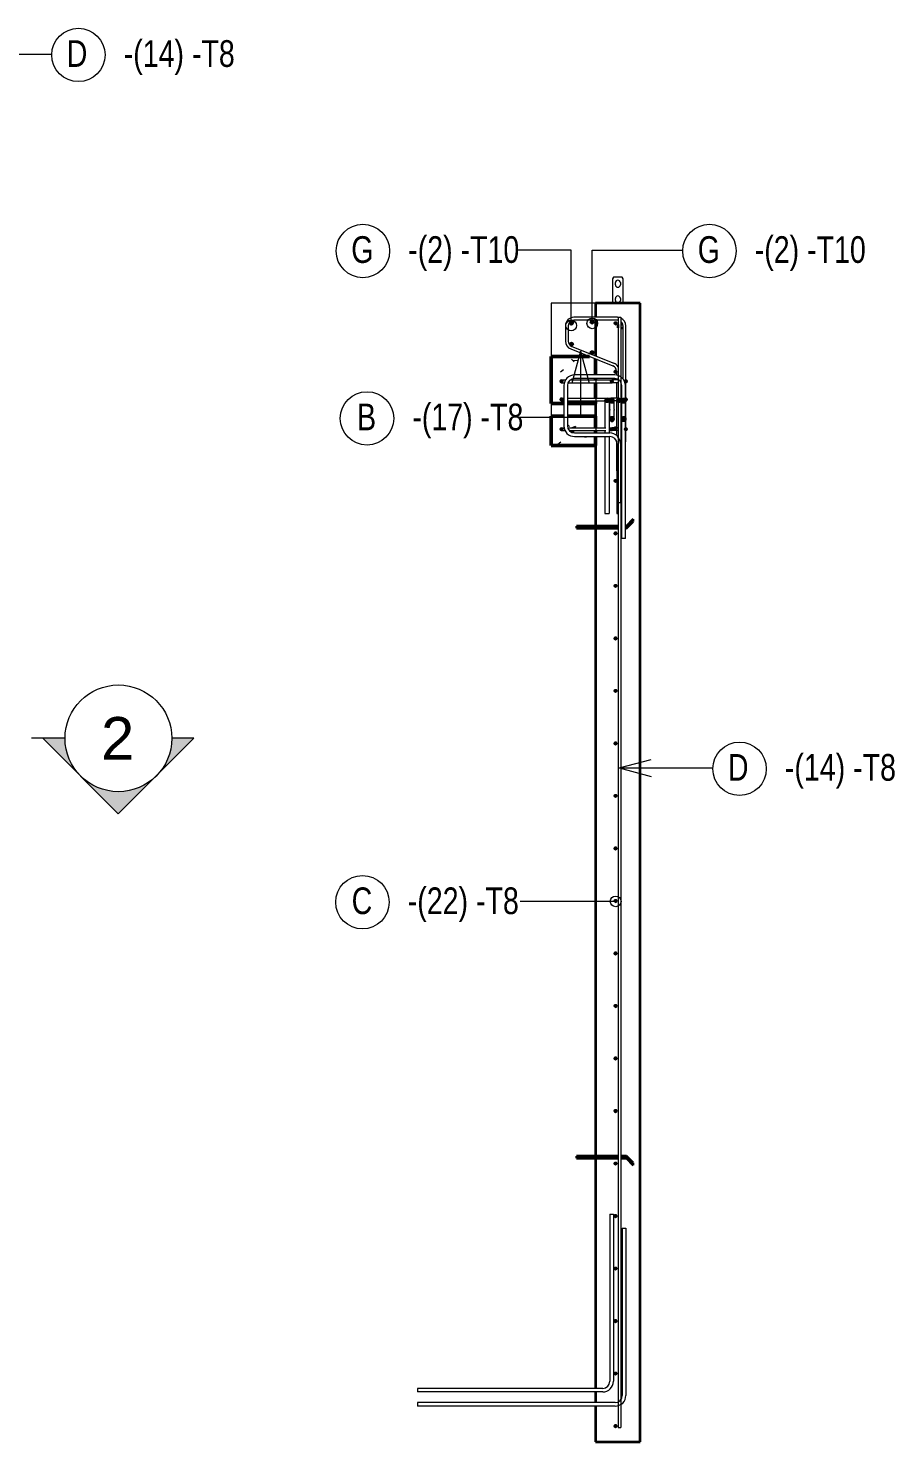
# Model space of a CAD drawing. Header units: millimetres. Extents: x 5559 to 16882, y -798 to 6095.
# Drawn here: x 9281 to 11715, y -200 to 3772 of the extents above; entities that cross this region are included whole.
import ezdxf

# ---------------------------------------------------------------- set-up
doc = ezdxf.new("R2010")
doc.units = ezdxf.units.MM
for name, color, linetype, lineweight in [('A-GENM', 13, 'Continuous', 18), ('A-WALL', 113, 'Continuous', 18), ('G-ANNO-SYMB', 111, 'Continuous', 9), ('S-BEAM', 12, 'Continuous', 18), ('S-RBAR', 171, 'Continuous', 18), ('S-RBAR-IDEN', 171, 'Continuous', 9)]:
    doc.layers.add(name, color=color, linetype=linetype, lineweight=lineweight)
doc.styles.add('Arial', font='arial.ttf', dxfattribs={"height": 120})
doc.styles.add('Nirmala UI Semilight', font='Nirmala UI Semilight.ttf', dxfattribs={"width": 0.8, "height": 75})

# ---------------------------------------------------------------- blocks, each defined once
blk = doc.blocks.new('RR spread anchor face based - RR-SA-1_4-160-295894-Elevation Right Copy 1')
at = {"layer": 'A-GENM', "lineweight": 35}
for p, q in [((5815.7, 603), (5698.7, 603)), ((5698.7, 603), (5698.7, 597)), ((5698.7, 597), (5815.7, 597)), ((5839.2, 603), (5823.7, 603)), ((5823.7, 597), (5839.2, 597)), ((5839.2, 603), (5839.2, 597)), ((5858.7, 583.5), (5839.2, 603)), ((5839.2, 597), (5839.2, 603)), ((5839.2, 597), (5858.7, 577.5)), ((5858.7, 577.5), (5858.7, 583.5))]:
    blk.add_line(p, q, dxfattribs=at)
blk = doc.blocks.new('RR spread anchor face based - RR-SA-1_4-160-459834-Elevation Right Copy 1')
at = {"layer": 'A-GENM', "lineweight": 35}
for p, q in [((5858.7, 2392.5), (5839.2, 2373)), ((5839.2, 2367), (5858.7, 2386.5)), ((5858.7, 2386.5), (5858.7, 2392.5)), ((5815.7, 2373), (5698.7, 2373)), ((5698.7, 2373), (5698.7, 2367)), ((5698.7, 2367), (5815.7, 2367)), ((5826.5, 2373), (5823.7, 2373)), ((5823.7, 2367), (5826.5, 2367)), ((5839.2, 2373), (5836.5, 2373)), ((5836.5, 2367), (5839.2, 2367)), ((5839.2, 2373), (5839.2, 2367)), ((5839.2, 2367), (5839.2, 2373))]:
    blk.add_line(p, q, dxfattribs=at)
blk = doc.blocks.new('RR spread anchor face based - RR-SA-2_5-150-295850-Elevation Right Copy 1')
at = {"layer": 'A-GENM'}
for p, q in [((5802.8, 3073), (5800.3, 3068)), ((5800.3, 3068), (5800.3, 3000)), ((5827.8, 3073), (5802.8, 3073)), ((5830.3, 3068), (5827.8, 3073)), ((5830.3, 3000), (5830.3, 3068)), ((5808.3, 3051.5), (5808.3, 3057.5)), ((5822.3, 3057.5), (5822.3, 3051.5)), ((5808.3, 3007), (5808.3, 3013)), ((5822.3, 3013), (5822.3, 3007))]:
    blk.add_line(p, q, dxfattribs=at)
at = {"layer": 'A-GENM', "lineweight": 35}
for p, q in [((5815.3, 2940.1), (5815.3, 2930.1)), ((5815.7, 2940.1), (5815.3, 2940.1)), ((5829.2, 2940.1), (5823.7, 2940.1)), ((5815.3, 2930.1), (5815.7, 2930.1)), ((5823.7, 2930.1), (5829.8, 2930.1))]:
    blk.add_line(p, q, dxfattribs=at)
at = {"layer": 'A-GENM'}
for centre, start, end in [((5815.3, 3057.5), 0, 180), ((5815.3, 3051.5), 180, 0), ((5815.3, 3013), 0, 180), ((5815.3, 3007), 180, 0)]:
    blk.add_arc(centre, 7, start, end, dxfattribs=at)
blk = doc.blocks.new('FP_2-Elevation Right Copy 1')
at = {"layer": 'S-BEAM'}
for p, q in [((5706.1, 2683.2), (5705.7, 2683.4)), ((5706.5, 2683), (5706.1, 2683.2)), ((5706.8, 2682.9), (5706.5, 2683)), ((5707.2, 2682.7), (5706.8, 2682.9)), ((5707.6, 2682.6), (5707.2, 2682.7)), ((5717.3, 2682.8), (5716.9, 2682.7)), ((5717.7, 2683), (5717.3, 2682.8)), ((5718.1, 2683.2), (5717.7, 2683)), ((5718.5, 2683.3), (5718.1, 2683.2)), ((5718.9, 2683.6), (5718.5, 2683.3))]:
    blk.add_line(p, q, dxfattribs=at)
blk = doc.blocks.new('Detail View - M_Section Head - Filled_rfa-3-445012-Elevation Front Copy 1')
at = {"layer": 'G-ANNO-SYMB'}
h = blk.add_hatch(color=256, dxfattribs=at)
edge = h.paths.add_edge_path()
edge.add_line((8712.3, 3481.9), (8500.5, 3270))
edge.add_line((8500.5, 3270), (8712.3, 3058.2))
edge.add_line((8712.3, 3058.2), (8712.3, 3120.5))
edge.add_arc((8712.3, 3270.5), 150, 90, 270, ccw=False)
edge.add_line((8712.3, 3420.5), (8712.3, 3481.9))
for p, q in [((8500.5, 3270), (8712.3, 3481.9)), ((8712.3, 3481.9), (8712.3, 3420.5)), ((8712.3, 3058.2), (8500.5, 3270)), ((8712.3, 3120.5), (8712.3, 3058.2))]:
    blk.add_line(p, q, dxfattribs=at)
for start, end in [(90, 270), (90, 270), (270, 90)]:
    blk.add_arc((8712.3, 3270.5), 150, start, end, dxfattribs=at)
blk = doc.blocks.new('M_Rebar Tag1 - ARROW-447343-Elevation Front Copy 1')
at = {"layer": 'S-RBAR-IDEN'}
blk.add_circle((9422, 3697.4), 75, dxfattribs=at)
blk = doc.blocks.new('M_Rebar Tag1 - DOT-447345-Elevation Right Copy 1')
at = {"layer": 'S-RBAR-IDEN'}
blk.add_circle((6157.2, 1691.2), 75, dxfattribs=at)
blk = doc.blocks.new('M_Rebar Tag1 - ARROW-447343-Elevation Right Copy 1')
at = {"layer": 'S-RBAR-IDEN'}
blk.add_circle((5097.7, 1316.3), 75, dxfattribs=at)

msp = doc.modelspace()

# ---------------------------------------------------------------- hatches: boundary and pattern name
at = {"layer": 'S-BEAM'}
h = msp.add_hatch(dxfattribs=at)
h.set_pattern_fill('FP_4', color=256, style=0, pattern_type=2)
h.set_pattern_definition([(50, (9108.86, -346.85), (218.621, -19.127), [22.86, -251.46]), (355, (9108.86, -346.85), (-42.292, 229.268), [18.288, -201.168]), (100.451, (9127.08, -348.44), (176.331, 210.14), [19.428, -213.708]), (46.184, (9108.86, -285.9), (325.295, -50.452), [34.29, -377.19]), (96.636, (9135.97, -290.1), (284.883, 296.913), [29.142, -320.562]), (351.184, (9108.86, -285.9), (284.886, 296.91), [27.432, -301.752]), (21, (9139.34, -301.13), (181.9375, -122.718), [22.86, -251.46]), (326, (9139.34, -301.13), (74.162, 221.026), [18.288, -201.168]), (71.451, (9154.5, -311.36), (256.1, 98.305), [19.428, -213.708]), (37.5, (9108.86, -346.85), (3.7064, 101.4659), [10.058, -188.671, 10.058, -194.158, -201.93]), (37.5, (9108.86, -346.85), (3.7064, 101.4659), [-402.946, 10.058, -191.872]), (7.5, (9108.86, -346.85), (80.1836, 120.2165), [10.058, -106.375, 10.058, -184.099, -76.962]), (7.5, (9108.86, -346.85), (80.1836, 120.2165), [-310.591, 10.058, -66.904]), (327.5, (9040.89, -346.85), (162.7086, -6.875), [10.058, -66.142, 10.058, -227.686, -315.468]), (327.5, (9040.89, -346.85), (162.7086, -6.875), [-313.944, 10.058, -305.41]), (317.5, (9010.41, -346.85), (177.7547, 30.512), [10.058, -89.002, 10.058, -147.828, -224.028]), (317.5, (9010.41, -346.85), (177.7547, 30.512), [-256.946, 10.058, -213.97])])
h.paths.add_polyline_path([(10780.14104, 2600), (10875.15289, 2600), (10875.15289, 2625), (10815.9156, 2625), (10808.15103, 2626.02223), (10800.9156, 2629.01924), (10794.7024, 2633.7868), (10789.5795, 2640.85786), (10789.27387, 2641.59571), (10779.15289, 2641.59571), (10779.15289, 2649.59571), (10786.62709, 2649.59571), (10785.9156, 2655), (10785.9156, 2682.6164), (10750.15289, 2682.61559), (10750.15289, 2600), (10779.15289, 2600)])
h.paths.add_polyline_path([(10830.39856, 2635), (10875.15289, 2635), (10875.15289, 2641.59571), (10801.2073, 2641.59571), (10801.77347, 2640.85786), (10805.9156, 2637.67949), (10810.73922, 2635.68148), (10815.9156, 2635)])
h.paths.add_polyline_path([(10779.15289, 2641.59571), (10777.15289, 2642.13161), (10775.68878, 2643.59571), (10775.15289, 2645.59571), (10775.68878, 2647.59571), (10777.15289, 2649.05982), (10778.11761, 2649.45942), (10778.76257, 2644.56044)])
h.paths.add_polyline_path([(10798.5951, 2649.59571), (10875.15289, 2649.59571), (10875.15289, 2682.61844), (10795.9156, 2682.61663), (10795.9156, 2655), (10796.69149, 2649.59571)])
h.paths.add_polyline_path([(10875.15289, 2717.38156), (10875.15289, 2725.13698), (10795.9156, 2725.13698), (10795.9156, 2717.38337), (10830.39856, 2717.38258)])
h.paths.add_polyline_path([(10785.9156, 2717.3836), (10785.9156, 2725.13698), (10779.15289, 2725.13698), (10779.15289, 2733.13698), (10785.9156, 2733.13698), (10785.9156, 2768.05437), (10786.93783, 2776.17825), (10779.15289, 2776.17825), (10779.15289, 2784.17825), (10790.79723, 2784.17825), (10794.7024, 2789.26757), (10801.77347, 2794.39047), (10808.15103, 2797.03214), (10815.9156, 2798.05437), (10875.15289, 2798.05437), (10875.15289, 2843.07787), (10857.84757, 2850), (10750.15289, 2850), (10750.15289, 2717.38441), (10785.84595, 2717.3836)])
h.paths.add_polyline_path([(10779.15289, 2725.13698), (10777.15289, 2725.67288), (10775.68878, 2727.13698), (10775.15289, 2729.13698), (10775.68878, 2731.13698), (10777.15289, 2732.60109), (10778.11761, 2733.00069), (10778.76257, 2728.10171)])
h.paths.add_polyline_path([(10800.64713, 2733.13698), (10875.15289, 2733.13698), (10875.15289, 2776.17825), (10797.81798, 2776.17825), (10796.59709, 2773.23075), (10795.9156, 2768.05437), (10795.9156, 2733.13698)])
h.paths.add_polyline_path([(10779.15289, 2776.17825), (10777.15289, 2776.71415), (10775.68878, 2778.17825), (10775.15289, 2780.17825), (10775.68878, 2782.17825), (10777.15289, 2783.64236), (10778.11761, 2784.04196), (10778.76257, 2779.14298)])
h.paths.add_polyline_path([(10804.35614, 2784.17825), (10875.15289, 2784.17825), (10875.15289, 2788.05437), (10815.9156, 2788.05437), (10810.73922, 2787.37288), (10805.9156, 2785.37488)])
at = {"layer": 'S-RBAR'}
h = msp.add_hatch(color=256, dxfattribs=at)
edge = h.paths.add_edge_path()
edge.add_arc((10807.57346, 2944.08054), 5, 0, 360)
for points in [[(10804.63454, 2940.03545), (10810.51239, 2940.03545), (10812.32874, 2945.62562), (10807.57346, 2949.08054), (10802.81818, 2945.62562)], [(10865.15289, 2941.69579), (10869.90817, 2945.15071), (10868.09181, 2950.74088), (10862.21396, 2950.74088), (10860.3976, 2945.15071)], [(10931.14528, 2939.26368), (10934.94951, 2942.02762), (10933.49642, 2946.49975), (10928.79414, 2946.49975), (10927.34106, 2942.02762), (10928.34392, 2941.299)], [(10804.63454, 2880.55359), (10810.51239, 2880.55359), (10812.32874, 2886.14376), (10807.57346, 2889.59867), (10802.81818, 2886.14376)], [(10865.15289, 2855.70171), (10869.90817, 2859.15663), (10868.09181, 2864.7468), (10862.21396, 2864.7468), (10860.3976, 2859.15663)], [(10779.15289, 2776.17825), (10782.95711, 2778.94219), (10781.50403, 2783.41432), (10776.80174, 2783.41432), (10775.34866, 2778.94219)], [(10920.53532, 2776.17825), (10924.33955, 2778.94219), (10922.88646, 2783.41432), (10918.18418, 2783.41432), (10916.73109, 2778.94219)], [(10931.14528, 2802.9297), (10934.94951, 2805.69363), (10933.49642, 2810.16577), (10928.79414, 2810.16577), (10927.34106, 2805.69363), (10928.34392, 2804.96501)], [(10959.93045, 2776.17825), (10963.73468, 2778.94219), (10962.28159, 2783.41432), (10957.57931, 2783.41432), (10956.12623, 2778.94219)], [(10779.15289, 2725.13698), (10782.95711, 2727.90092), (10781.50403, 2732.37305), (10776.80174, 2732.37305), (10775.34866, 2727.90092)], [(10910.40361, 2721.4738), (10913.40361, 2726.66995), (10910.40361, 2731.8661), (10904.40361, 2731.8661), (10901.40361, 2726.66995), (10904.40361, 2721.4738)], [(10918.15209, 2721.48521), (10924.15209, 2721.48521), (10927.15209, 2726.68137), (10924.15209, 2731.87752), (10918.15209, 2731.87752), (10915.15209, 2726.68137), (10916.36726, 2724.57663)], [(10924.15289, 2719.39755), (10927.15289, 2724.59371), (10924.15289, 2729.78986), (10918.15289, 2729.78986), (10915.16274, 2724.57663), (10918.15289, 2719.39755)], [(10920.53532, 2725.13698), (10924.33955, 2727.90092), (10922.88646, 2732.37305), (10918.18418, 2732.37305), (10916.73109, 2727.90092)], [(10937.40024, 2721.4738), (10943.40024, 2721.4738), (10946.40024, 2726.66995), (10943.40024, 2731.8661), (10937.40024, 2731.8661), (10934.40024, 2726.66995), (10935.60882, 2724.57663)], [(10957.15209, 2721.48521), (10960.15209, 2726.68137), (10957.15209, 2731.87752), (10951.15209, 2731.87752), (10948.15209, 2726.68137), (10951.15209, 2721.48521), (10952.83026, 2721.48521)], [(10952.83026, 2719.39755), (10957.15289, 2719.39755), (10960.15289, 2724.59371), (10957.15289, 2729.78986), (10951.15289, 2729.78986), (10948.16274, 2724.57663), (10951.15289, 2719.39755)], [(10959.93045, 2725.13698), (10963.73468, 2727.90092), (10962.28159, 2732.37305), (10957.57931, 2732.37305), (10956.12623, 2727.90092)], [(10918.15209, 2667.86635), (10924.15209, 2667.86635), (10927.15209, 2673.0625), (10924.15209, 2678.25865), (10918.15209, 2678.25865), (10915.15209, 2673.0625)], [(10918.15289, 2669.95401), (10924.15289, 2669.95401), (10927.15289, 2675.15016), (10924.15289, 2680.34631), (10918.15289, 2680.34631), (10915.15289, 2675.15016)], [(10951.15209, 2667.86635), (10957.15209, 2667.86635), (10960.15209, 2673.0625), (10957.15209, 2678.25865), (10951.15209, 2678.25865), (10948.15209, 2673.0625)], [(10951.15289, 2669.95401), (10957.15289, 2669.95401), (10960.15289, 2675.15016), (10957.15289, 2680.34631), (10951.15289, 2680.34631), (10948.15289, 2675.15016)], [(10779.15289, 2641.59571), (10782.95711, 2644.35965), (10781.50403, 2648.83178), (10776.80174, 2648.83178), (10775.34866, 2644.35965)], [(10920.53532, 2641.59571), (10924.33955, 2644.35965), (10922.88646, 2648.83178), (10918.18418, 2648.83178), (10916.73109, 2644.35965)], [(10931.14528, 2644.09571), (10934.94951, 2646.85965), (10933.49642, 2651.33178), (10928.79414, 2651.33178), (10927.34106, 2646.85965), (10928.34392, 2646.13103)], [(10959.93045, 2641.59571), (10963.73468, 2644.35965), (10962.28159, 2648.83178), (10957.57931, 2648.83178), (10956.12623, 2644.35965)], [(10931.14528, 2496.51173), (10934.94951, 2499.27566), (10933.49642, 2503.7478), (10928.79414, 2503.7478), (10927.34106, 2499.27566), (10928.34392, 2498.54704)], [(10931.14528, 2348.92774), (10934.94951, 2351.69168), (10933.49642, 2356.16381), (10928.79414, 2356.16381), (10927.34106, 2351.69168), (10928.34392, 2350.96306)], [(10931.14528, 2201.34376), (10934.94951, 2204.10769), (10933.49642, 2208.57983), (10928.79414, 2208.57983), (10927.34106, 2204.10769), (10928.34392, 2203.37907)], [(10931.14528, 2053.75977), (10934.94951, 2056.52371), (10933.49642, 2060.99584), (10928.79414, 2060.99584), (10927.34106, 2056.52371), (10928.34392, 2055.79509)], [(10931.14528, 1906.17579), (10934.94951, 1908.93972), (10933.49642, 1913.41186), (10928.79414, 1913.41186), (10927.34106, 1908.93972), (10928.34392, 1908.2111)], [(10931.14528, 1758.5918), (10934.94951, 1761.35574), (10933.49642, 1765.82787), (10928.79414, 1765.82787), (10927.34106, 1761.35574), (10928.34392, 1760.62712)], [(10931.14528, 1611.00782), (10934.94951, 1613.77175), (10933.49642, 1618.24389), (10928.79414, 1618.24389), (10927.34106, 1613.77175), (10928.34392, 1613.04313)], [(10931.14528, 1463.42383), (10934.94951, 1466.18777), (10933.49642, 1470.6599), (10928.79414, 1470.6599), (10927.34106, 1466.18777), (10928.34392, 1465.45915)], [(10931.14528, 1315.83985), (10934.94951, 1318.60378), (10933.49642, 1323.07592), (10928.79414, 1323.07592), (10927.34106, 1318.60378), (10928.34392, 1317.87516)], [(10931.14528, 1168.25586), (10934.94951, 1171.0198), (10933.49642, 1175.49193), (10928.79414, 1175.49193), (10927.34106, 1171.0198), (10928.34392, 1170.29118)], [(10931.14528, 1020.67188), (10934.94951, 1023.43581), (10933.49642, 1027.90795), (10928.79414, 1027.90795), (10927.34106, 1023.43581), (10928.34392, 1022.70719)], [(10931.14528, 873.08789), (10934.94951, 875.85183), (10933.49642, 880.32396), (10928.79414, 880.32396), (10927.34106, 875.85183), (10928.34392, 875.12321)], [(10931.14528, 725.50391), (10934.94951, 728.26784), (10933.49642, 732.73998), (10928.79414, 732.73998), (10927.34106, 728.26784), (10928.34392, 727.53922)], [(10931.14528, 577.91992), (10934.94951, 580.68386), (10933.49642, 585.15599), (10928.79414, 585.15599), (10927.34106, 580.68386), (10928.34392, 579.95524)], [(10931.14528, 430.33594), (10934.94951, 433.09987), (10933.49642, 437.57201), (10928.79414, 437.57201), (10927.34106, 433.09987), (10928.34392, 432.37125)], [(10931.14528, 282.75195), (10934.94951, 285.51589), (10933.49642, 289.98802), (10928.79414, 289.98802), (10927.34106, 285.51589), (10928.34392, 284.78727)], [(10931.14528, 135.16797), (10934.94951, 137.9319), (10933.49642, 142.40404), (10928.79414, 142.40404), (10927.34106, 137.9319), (10928.34392, 137.20328)], [(10931.14528, -12.41602), (10934.94951, -9.65208), (10933.49642, -5.17995), (10928.79414, -5.17995), (10927.34106, -9.65208), (10928.34392, -10.3807)], [(10931.14528, -160), (10934.94951, -157.23607), (10933.49642, -152.76393), (10928.79414, -152.76393), (10927.34106, -157.23607), (10928.34392, -157.96469)]]:
    msp.add_hatch(color=256, dxfattribs=at).paths.add_polyline_path(points)
h = msp.add_hatch(color=256, dxfattribs=at)
edge = h.paths.add_edge_path()
edge.add_arc((10865.15289, 2946.69579), 5, 0, 360)
h = msp.add_hatch(color=256, dxfattribs=at)
edge = h.paths.add_edge_path()
edge.add_arc((10931.14528, 2943.26368), 4, 0, 360)
h = msp.add_hatch(color=256, dxfattribs=at)
edge = h.paths.add_edge_path()
edge.add_arc((10807.57346, 2884.59867), 5, 0, 360)
h = msp.add_hatch(color=256, dxfattribs=at)
edge = h.paths.add_edge_path()
edge.add_arc((10865.15289, 2860.70171), 5, 0, 360)
h = msp.add_hatch(color=256, dxfattribs=at)
edge = h.paths.add_edge_path()
edge.add_arc((10779.15289, 2780.17825), 4, 0, 360)
h = msp.add_hatch(color=256, dxfattribs=at)
edge = h.paths.add_edge_path()
edge.add_arc((10920.53532, 2780.17825), 4, 0, 360)
h = msp.add_hatch(color=256, dxfattribs=at)
edge = h.paths.add_edge_path()
edge.add_arc((10931.14528, 2806.9297), 4, 0, 360)
h = msp.add_hatch(color=256, dxfattribs=at)
edge = h.paths.add_edge_path()
edge.add_arc((10959.93045, 2780.17825), 4, 0, 360)
h = msp.add_hatch(color=256, dxfattribs=at)
edge = h.paths.add_edge_path()
edge.add_arc((10779.15289, 2729.13698), 4, 0, 360)
h = msp.add_hatch(color=256, dxfattribs=at)
edge = h.paths.add_edge_path()
edge.add_arc((10907.40361, 2726.66995), 6, 0, 360)
h = msp.add_hatch(color=256, dxfattribs=at)
edge = h.paths.add_edge_path()
edge.add_arc((10921.15209, 2726.68137), 6, 0, 360)
h = msp.add_hatch(color=256, dxfattribs=at)
edge = h.paths.add_edge_path()
edge.add_arc((10921.15289, 2724.59371), 6, 0, 360)
h = msp.add_hatch(color=256, dxfattribs=at)
edge = h.paths.add_edge_path()
edge.add_arc((10920.53532, 2729.13698), 4, 0, 360)
h = msp.add_hatch(color=256, dxfattribs=at)
edge = h.paths.add_edge_path()
edge.add_arc((10940.40024, 2726.66995), 6, 0, 360)
h = msp.add_hatch(color=256, dxfattribs=at)
edge = h.paths.add_edge_path()
edge.add_arc((10954.15209, 2726.68137), 6, 0, 360)
h = msp.add_hatch(color=256, dxfattribs=at)
edge = h.paths.add_edge_path()
edge.add_arc((10954.15289, 2724.59371), 6, 0, 360)
h = msp.add_hatch(color=256, dxfattribs=at)
edge = h.paths.add_edge_path()
edge.add_arc((10959.93045, 2729.13698), 4, 0, 360)
h = msp.add_hatch(color=256, dxfattribs=at)
edge = h.paths.add_edge_path()
edge.add_arc((10921.15209, 2673.0625), 6, 0, 360)
h = msp.add_hatch(color=256, dxfattribs=at)
edge = h.paths.add_edge_path()
edge.add_arc((10921.15289, 2675.15016), 6, 0, 360)
h = msp.add_hatch(color=256, dxfattribs=at)
edge = h.paths.add_edge_path()
edge.add_arc((10954.15209, 2673.0625), 6, 0, 360)
h = msp.add_hatch(color=256, dxfattribs=at)
edge = h.paths.add_edge_path()
edge.add_arc((10954.15289, 2675.15016), 6, 0, 360)
h = msp.add_hatch(color=256, dxfattribs=at)
edge = h.paths.add_edge_path()
edge.add_arc((10779.15289, 2645.59571), 4, 0, 360)
h = msp.add_hatch(color=256, dxfattribs=at)
edge = h.paths.add_edge_path()
edge.add_arc((10920.53532, 2645.59571), 4, 0, 360)
h = msp.add_hatch(color=256, dxfattribs=at)
edge = h.paths.add_edge_path()
edge.add_arc((10931.14528, 2648.09571), 4, 0, 360)
h = msp.add_hatch(color=256, dxfattribs=at)
edge = h.paths.add_edge_path()
edge.add_arc((10959.93045, 2645.59571), 4, 0, 360)
h = msp.add_hatch(color=256, dxfattribs=at)
edge = h.paths.add_edge_path()
edge.add_arc((10931.14528, 2500.51173), 4, 0, 360)
h = msp.add_hatch(color=256, dxfattribs=at)
edge = h.paths.add_edge_path()
edge.add_arc((10931.14528, 2352.92774), 4, 0, 360)
h = msp.add_hatch(color=256, dxfattribs=at)
edge = h.paths.add_edge_path()
edge.add_arc((10931.14528, 2205.34376), 4, 0, 360)
h = msp.add_hatch(color=256, dxfattribs=at)
edge = h.paths.add_edge_path()
edge.add_arc((10931.14528, 2057.75977), 4, 0, 360)
h = msp.add_hatch(color=256, dxfattribs=at)
edge = h.paths.add_edge_path()
edge.add_arc((10931.14528, 1910.17579), 4, 0, 360)
h = msp.add_hatch(color=256, dxfattribs=at)
edge = h.paths.add_edge_path()
edge.add_arc((10931.14528, 1762.5918), 4, 0, 360)
h = msp.add_hatch(color=256, dxfattribs=at)
edge = h.paths.add_edge_path()
edge.add_arc((10931.14528, 1615.00782), 4, 0, 360)
h = msp.add_hatch(color=256, dxfattribs=at)
edge = h.paths.add_edge_path()
edge.add_arc((10931.14528, 1467.42383), 4, 0, 360)
h = msp.add_hatch(color=256, dxfattribs=at)
edge = h.paths.add_edge_path()
edge.add_arc((10931.14528, 1319.83985), 4, 0, 360)
h = msp.add_hatch(color=256, dxfattribs=at)
edge = h.paths.add_edge_path()
edge.add_arc((10931.14528, 1172.25586), 4, 0, 360)
h = msp.add_hatch(color=256, dxfattribs=at)
edge = h.paths.add_edge_path()
edge.add_arc((10931.14528, 1024.67188), 4, 0, 360)
h = msp.add_hatch(color=256, dxfattribs=at)
edge = h.paths.add_edge_path()
edge.add_arc((10931.14528, 877.08789), 4, 0, 360)
h = msp.add_hatch(color=256, dxfattribs=at)
edge = h.paths.add_edge_path()
edge.add_arc((10931.14528, 729.50391), 4, 0, 360)
h = msp.add_hatch(color=256, dxfattribs=at)
edge = h.paths.add_edge_path()
edge.add_arc((10931.14528, 581.91992), 4, 0, 360)
h = msp.add_hatch(color=256, dxfattribs=at)
edge = h.paths.add_edge_path()
edge.add_arc((10931.14528, 434.33594), 4, 0, 360)
h = msp.add_hatch(color=256, dxfattribs=at)
edge = h.paths.add_edge_path()
edge.add_arc((10931.14528, 286.75195), 4, 0, 360)
h = msp.add_hatch(color=256, dxfattribs=at)
edge = h.paths.add_edge_path()
edge.add_arc((10931.14528, 139.16797), 4, 0, 360)
h = msp.add_hatch(color=256, dxfattribs=at)
edge = h.paths.add_edge_path()
edge.add_arc((10931.14528, -8.41602), 4, 0, 360)
h = msp.add_hatch(color=256, dxfattribs=at)
edge = h.paths.add_edge_path()
edge.add_arc((10931.14528, -156), 4, 0, 360)

# ---------------------------------------------------------------- linework, layer by layer
at = {"layer": 'A-WALL'}
for p, q in [((10875.15289, 3000), (10875.15029, 3000)), ((10875.14144, -200), (10875.15289, -200))]:
    msp.add_line(p, q, dxfattribs=at)
at = {"layer": 'A-WALL', "lineweight": 35}
for p, q in [((10875.15289, 3000), (10875.15289, 2960)), ((11000.15289, 3000), (10875.15289, 3000)), ((11000.15289, -200), (11000.15289, 3000)), ((10875.15289, 2952), (10875.15289, 2851.69654)), ((10875.15289, 2843.07787), (10875.15289, 2798.05437)), ((10875.15289, 2788.05437), (10875.15289, 2784.17825)), ((10875.15289, 2776.17825), (10875.15289, 2733.13698)), ((10875.15289, 2725.13698), (10875.15289, 2649.59571)), ((10875.15289, 2641.59571), (10875.15289, 2635)), ((10875.15289, 2625), (10875.15289, -50.15114)), ((10875.15289, -60.15114), (10875.15289, -90.01956)), ((10875.15289, -100.01956), (10875.15289, -200)), ((10875.15289, -200), (11000.15289, -200))]:
    msp.add_line(p, q, dxfattribs=at)
at = {"layer": 'G-ANNO-SYMB'}
msp.add_line((9354.48964, 1776.848), (9289.98804, 1776.848), dxfattribs=at)
at = {"layer": 'S-BEAM'}
for p, q in [((10750.14144, 3000), (10750.1503, 3000)), ((10875.15029, 3000), (10750.1503, 3000)), ((10750.1503, 3000), (10750.1503, 2850)), ((10750.1503, 2850), (10750.14144, 2850)), ((10750.14848, 2850), (10750.15289, 2850)), ((10750.15289, 2600), (10750.14848, 2600))]:
    msp.add_line(p, q, dxfattribs=at)
at = {"layer": 'S-BEAM', "lineweight": 50}
for p, q in [((10857.84757, 2850), (10750.15289, 2850)), ((10750.15289, 2850), (10750.15289, 2717.38441)), ((10875.15289, 2798.05437), (10875.15289, 2843.07787)), ((10875.15289, 2784.17825), (10875.15289, 2788.05437)), ((10875.15289, 2733.13698), (10875.15289, 2776.17825)), ((10750.15289, 2717.38441), (10785.91623, 2717.3836)), ((10875.15289, 2717.38156), (10875.15289, 2725.13698)), ((10785.91623, 2682.6164), (10750.15289, 2682.61559)), ((10750.15289, 2682.61559), (10750.15289, 2600)), ((10875.15289, 2649.59571), (10875.15289, 2682.61844)), ((10875.15289, 2635), (10875.15289, 2641.59571)), ((10875.15289, 2600), (10875.15289, 2625)), ((10750.15289, 2600), (10875.15289, 2600))]:
    msp.add_line(p, q, dxfattribs=at)
at = {"layer": 'S-BEAM', "lineweight": 50, "flags": 128}
for points in [[(10795.91611, 2717.38337), (10812.65545, 2717.38299), (10875.15289, 2717.38156)], [(10875.15289, 2682.61844), (10812.65545, 2682.61701), (10795.91611, 2682.61663)]]:
    msp.add_lwpolyline(points, dxfattribs=at)
at = {"layer": 'S-BEAM'}
for centre, start_param, end_param in [((10750.15249, 2700), 0.5268119566, 1.5707963268), ((10875.15249, 2700), 0.5266678741, 1.0487321004), ((10750.15249, 2700), 1.5707963268, 2.6147806967), ((10875.15249, 2700), 2.5917199054, 2.6149247809)]:
    msp.add_ellipse(centre, major_axis=(0, 20), ratio=0.0000400737, start_param=start_param, end_param=end_param, dxfattribs=at)
at = {"layer": 'S-RBAR'}
for p, q in [((10807.57346, 2949.08054), (10802.81818, 2945.62562)), ((10802.81818, 2945.62562), (10804.63454, 2940.03545)), ((10804.63454, 2940.03545), (10810.51239, 2940.03545)), ((10812.32874, 2945.62562), (10807.57346, 2949.08054)), ((10810.51239, 2940.03545), (10812.32874, 2945.62562)), ((10936.15028, 2960), (10814.15028, 2960)), ((10936.15028, 2952), (10814.15028, 2952)), ((10862.21396, 2950.74088), (10860.3976, 2945.15071)), ((10860.3976, 2945.15071), (10865.15289, 2941.69579)), ((10868.09181, 2950.74088), (10862.21396, 2950.74088)), ((10865.15289, 2941.69579), (10869.90817, 2945.15071)), ((10869.90817, 2945.15071), (10868.09181, 2950.74088)), ((10928.79414, 2946.49975), (10927.34106, 2942.02762)), ((10927.34106, 2942.02762), (10928.34392, 2941.299)), ((10928.34392, 2941.299), (10931.14528, 2939.26368)), ((10933.49642, 2946.49975), (10928.79414, 2946.49975)), ((10931.14528, 2939.26368), (10934.94951, 2942.02762)), ((10934.94951, 2942.02762), (10933.49642, 2946.49975)), ((10938.07919, 2960), (10938.07919, -160)), ((10938.07919, 2960), (10946.07919, 2960)), ((10946.07919, 2960), (10946.07919, -160)), ((10790.15028, 2936), (10790.15028, 2893.33011)), ((10798.15028, 2936), (10798.15028, 2893.33011)), ((10952.15028, 2786.63313), (10952.15028, 2936)), ((10960.15028, 2726.68137), (10960.15028, 2936)), ((10807.57346, 2889.59867), (10802.81818, 2886.14376)), ((10802.81818, 2886.14376), (10804.63454, 2880.55359)), ((10804.63454, 2880.55359), (10810.51239, 2880.55359)), ((10805.23691, 2871.04667), (10923.59254, 2823.70442)), ((10812.32874, 2886.14376), (10807.57346, 2889.59867)), ((10808.20803, 2878.47448), (10926.56366, 2831.13223)), ((10810.51239, 2880.55359), (10812.32874, 2886.14376)), ((10862.21396, 2864.7468), (10860.3976, 2859.15663)), ((10868.09181, 2864.7468), (10862.21396, 2864.7468)), ((10869.90817, 2859.15663), (10868.09181, 2864.7468)), ((10860.3976, 2859.15663), (10865.15289, 2855.70171)), ((10865.15289, 2855.70171), (10869.90817, 2859.15663)), ((10776.80174, 2783.41432), (10775.34866, 2778.94219)), ((10781.50403, 2783.41432), (10776.80174, 2783.41432)), ((10779.15289, 2784.17825), (10790.64698, 2784.17825)), ((10782.95711, 2778.94219), (10781.50403, 2783.41432)), ((10804.32363, 2784.17825), (10808.15289, 2784.17825)), ((10808.15289, 2784.17825), (10876.48323, 2784.17825)), ((10928.9156, 2798.05437), (10815.9156, 2798.05437)), ((10928.9156, 2788.05437), (10815.9156, 2788.05437)), ((10876.48323, 2784.17825), (10910.42436, 2784.17825)), ((10876.48323, 2776.17825), (10876.48323, 2784.17825)), ((10910.42436, 2784.17825), (10920.43054, 2784.17825)), ((10918.18418, 2783.41432), (10916.73109, 2778.94219)), ((10922.88646, 2783.41432), (10918.18418, 2783.41432)), ((10938.07919, 2784.17825), (10920.53532, 2784.17825)), ((10924.33955, 2778.94219), (10922.88646, 2783.41432)), ((10928.79414, 2810.16577), (10927.34106, 2805.69363)), ((10927.34106, 2805.69363), (10928.34392, 2804.96501)), ((10928.34392, 2804.96501), (10931.14528, 2802.9297)), ((10933.49642, 2810.16577), (10928.79414, 2810.16577)), ((10931.14528, 2802.9297), (10934.94951, 2805.69363)), ((10934.94951, 2805.69363), (10933.49642, 2810.16577)), ((10933.65028, 2808.84879), (10933.65028, 2797.43103)), ((10933.65028, 2787.43103), (10933.65028, 2784.17825)), ((10957.57931, 2783.41432), (10956.12623, 2778.94219)), ((10962.28159, 2783.41432), (10957.57931, 2783.41432)), ((10963.73468, 2778.94219), (10962.28159, 2783.41432)), ((10775.34866, 2778.94219), (10779.15289, 2776.17825)), ((10779.15289, 2776.17825), (10782.95711, 2778.94219)), ((10779.15289, 2776.17825), (10787.0048, 2776.17825)), ((10785.9156, 2768.05437), (10785.9156, 2655)), ((10795.9156, 2768.05437), (10795.9156, 2655)), ((10797.72835, 2776.17825), (10808.15289, 2776.17825)), ((10808.15289, 2776.17825), (10876.48323, 2776.17825)), ((10876.48323, 2776.17825), (10910.42436, 2776.17825)), ((10910.42436, 2776.17825), (10920.43054, 2776.17825)), ((10916.73109, 2778.94219), (10920.53532, 2776.17825)), ((10920.53532, 2776.17825), (10924.33955, 2778.94219)), ((10938.07919, 2776.17825), (10920.53532, 2776.17825)), ((10933.65028, 2776.17825), (10933.65028, 2733.13698)), ((10947.01322, 2776.17825), (10946.07919, 2776.17825)), ((10948.9156, 2338.05437), (10948.9156, 2768.05437)), ((10956.12623, 2778.94219), (10959.93045, 2776.17825)), ((10958.9156, 2338.05437), (10958.9156, 2768.05437)), ((10959.93045, 2776.17825), (10963.73468, 2778.94219)), ((10776.80174, 2732.37305), (10775.34866, 2727.90092)), ((10775.34866, 2727.90092), (10779.15289, 2725.13698)), ((10781.50403, 2732.37305), (10776.80174, 2732.37305)), ((10779.15289, 2733.13698), (10785.7325, 2733.13698)), ((10779.15289, 2725.13698), (10782.95711, 2727.90092)), ((10779.15289, 2725.13698), (10785.7325, 2725.13698)), ((10782.95711, 2727.90092), (10781.50403, 2732.37305)), ((10795.82941, 2733.13698), (10808.15289, 2733.13698)), ((10795.82941, 2725.13698), (10808.15289, 2725.13698)), ((10808.15289, 2733.13698), (10876.48323, 2733.13698)), ((10808.15289, 2725.13698), (10876.48323, 2725.13698)), ((10876.48323, 2733.13698), (10910.42436, 2733.13698)), ((10876.48323, 2725.13698), (10876.48323, 2733.13698)), ((10876.48323, 2725.13698), (10901.40361, 2725.13698)), ((10904.40361, 2731.8661), (10901.40361, 2726.66995)), ((10901.40361, 2726.66995), (10901.40361, 2700.66995)), ((10901.40361, 2726.66995), (10904.40361, 2721.4738)), ((10910.40361, 2731.8661), (10904.40361, 2731.8661)), ((10904.40361, 2721.4738), (10910.40361, 2721.4738)), ((10913.40361, 2726.66995), (10910.40361, 2731.8661)), ((10910.40361, 2721.4738), (10913.40361, 2726.66995)), ((10910.42436, 2733.13698), (10920.43054, 2733.13698)), ((10913.21815, 2725.13698), (10914.99731, 2725.13698)), ((10913.40361, 2726.66995), (10913.40361, 2700.66995)), ((10918.15209, 2731.87752), (10915.15209, 2726.68137)), ((10915.15209, 2726.68137), (10916.36726, 2724.57663)), ((10918.15289, 2729.78986), (10915.16274, 2724.57663)), ((10915.16274, 2724.57663), (10918.15289, 2719.39755)), ((10916.36726, 2724.57663), (10918.15209, 2721.48521)), ((10918.18418, 2732.37305), (10916.73109, 2727.90092)), ((10916.73109, 2727.90092), (10920.53532, 2725.13698)), ((10924.15209, 2731.87752), (10918.15209, 2731.87752)), ((10918.15209, 2721.48521), (10924.15209, 2721.48521)), ((10924.15289, 2729.78986), (10918.15289, 2729.78986)), ((10918.15289, 2719.39755), (10924.15289, 2719.39755)), ((10922.88646, 2732.37305), (10918.18418, 2732.37305)), ((10938.07919, 2733.13698), (10920.53532, 2733.13698)), ((10920.53532, 2725.13698), (10924.33955, 2727.90092)), ((10922.27559, 2725.13698), (10920.53532, 2725.13698)), ((10924.33955, 2727.90092), (10922.88646, 2732.37305)), ((10927.15209, 2726.68137), (10924.15209, 2731.87752)), ((10924.15209, 2721.48521), (10927.15209, 2726.68137)), ((10927.15289, 2724.59371), (10924.15289, 2729.78986)), ((10924.15289, 2719.39755), (10927.15289, 2724.59371)), ((10938.07919, 2725.13698), (10927.15282, 2725.13698)), ((10933.65028, 2725.13698), (10933.65028, 2649.59571)), ((10937.40024, 2731.8661), (10934.40024, 2726.66995)), ((10934.40024, 2726.66995), (10935.60882, 2724.57663)), ((10935.60882, 2724.57663), (10937.40024, 2721.4738)), ((10943.40024, 2731.8661), (10937.40024, 2731.8661)), ((10937.40024, 2721.4738), (10943.40024, 2721.4738)), ((10946.40024, 2726.66995), (10943.40024, 2731.8661)), ((10943.40024, 2721.4738), (10946.40024, 2726.66995)), ((10948.9156, 2733.13698), (10946.07919, 2733.13698)), ((10948.15271, 2725.13698), (10946.07919, 2725.13698)), ((10946.40024, 2725.98274), (10946.40024, 2700.66995)), ((10951.15209, 2731.87752), (10948.15209, 2726.68137)), ((10948.15209, 2726.68137), (10951.15209, 2721.48521)), ((10951.15289, 2729.78986), (10948.16274, 2724.57663)), ((10948.16274, 2724.57663), (10951.15289, 2719.39755)), ((10957.15209, 2731.87752), (10951.15209, 2731.87752)), ((10951.15209, 2721.48521), (10952.83026, 2721.48521)), ((10957.15289, 2729.78986), (10951.15289, 2729.78986)), ((10951.15289, 2719.39755), (10952.83026, 2719.39755)), ((10952.83026, 2721.48521), (10957.15209, 2721.48521)), ((10952.83026, 2719.39755), (10957.15289, 2719.39755)), ((10957.57931, 2732.37305), (10956.12623, 2727.90092)), ((10956.12623, 2727.90092), (10959.93045, 2725.13698)), ((10960.15209, 2726.68137), (10957.15209, 2731.87752)), ((10957.15209, 2721.48521), (10960.15209, 2726.68137)), ((10960.15289, 2724.59371), (10957.15289, 2729.78986)), ((10957.15289, 2719.39755), (10960.15289, 2724.59371)), ((10962.28159, 2732.37305), (10957.57931, 2732.37305)), ((10959.93045, 2725.13698), (10963.73468, 2727.90092)), ((10960.15028, 2678.87501), (10960.15028, 2720.86886)), ((10963.73468, 2727.90092), (10962.28159, 2732.37305)), ((10901.40361, 2700.66995), (10901.40361, 2649.59571)), ((10913.40361, 2700.66995), (10913.40361, 2635)), ((10918.15209, 2678.25865), (10915.15209, 2673.0625)), ((10915.15209, 2673.0625), (10918.15209, 2667.86635)), ((10918.15289, 2680.34631), (10915.15289, 2675.15016)), ((10915.15289, 2675.15016), (10918.15289, 2669.95401)), ((10915.15352, 2700.68137), (10915.15352, 2699.0625)), ((10924.15209, 2678.25865), (10918.15209, 2678.25865)), ((10918.15209, 2667.86635), (10924.15209, 2667.86635)), ((10924.15289, 2680.34631), (10918.15289, 2680.34631)), ((10918.15289, 2669.95401), (10924.15289, 2669.95401)), ((10927.15209, 2673.0625), (10924.15209, 2678.25865)), ((10924.15209, 2667.86635), (10927.15209, 2673.0625)), ((10927.15289, 2675.15016), (10924.15289, 2680.34631)), ((10924.15289, 2669.95401), (10927.15289, 2675.15016)), ((10927.15352, 2700.68137), (10927.15352, 2699.0625)), ((10946.40024, 2700.66995), (10946.40024, 2649.59571)), ((10951.15209, 2678.25865), (10948.15209, 2673.0625)), ((10948.15209, 2673.0625), (10951.15209, 2667.86635)), ((10951.15289, 2680.34631), (10948.15289, 2675.15016)), ((10948.15289, 2675.15016), (10951.15289, 2669.95401)), ((10948.15352, 2700.68137), (10948.15352, 2699.0625)), ((10957.15209, 2678.25865), (10951.15209, 2678.25865)), ((10951.15209, 2667.86635), (10957.15209, 2667.86635)), ((10957.15289, 2680.34631), (10951.15289, 2680.34631)), ((10951.15289, 2669.95401), (10957.15289, 2669.95401)), ((10960.15209, 2673.0625), (10957.15209, 2678.25865)), ((10957.15209, 2667.86635), (10960.15209, 2673.0625)), ((10960.15289, 2675.15016), (10957.15289, 2680.34631)), ((10957.15289, 2669.95401), (10960.15289, 2675.15016)), ((10960.15028, 2610), (10960.15028, 2673.0625)), ((10776.80174, 2648.83178), (10775.34866, 2644.35965)), ((10775.34866, 2644.35965), (10779.15289, 2641.59571)), ((10781.50403, 2648.83178), (10776.80174, 2648.83178)), ((10779.15289, 2649.59571), (10786.49403, 2649.59571)), ((10779.15289, 2641.59571), (10782.95711, 2644.35965)), ((10779.15289, 2641.59571), (10789.15147, 2641.59571)), ((10782.95711, 2644.35965), (10781.50403, 2648.83178)), ((10796.59689, 2649.59571), (10808.15289, 2649.59571)), ((10801.19584, 2641.59571), (10808.15289, 2641.59571)), ((10808.15289, 2649.59571), (10876.48323, 2649.59571)), ((10808.15289, 2641.59571), (10876.48323, 2641.59571)), ((10815.9156, 2635), (10914.9699, 2635)), ((10815.9156, 2625), (10914.9699, 2625)), ((10876.48323, 2649.59571), (10903.92003, 2649.59571)), ((10876.48323, 2641.59571), (10876.48323, 2649.59571)), ((10876.48323, 2641.59571), (10903.92003, 2641.59571)), ((10901.40361, 2641.59571), (10901.40361, 2635)), ((10901.40361, 2625), (10901.40361, 2408.8542)), ((10913.21815, 2649.59571), (10920.43054, 2649.59571)), ((10913.21815, 2641.59571), (10920.43054, 2641.59571)), ((10913.40361, 2625), (10913.40361, 2408.8542)), ((10918.18418, 2648.83178), (10916.73109, 2644.35965)), ((10916.73109, 2644.35965), (10920.53532, 2641.59571)), ((10922.88646, 2648.83178), (10918.18418, 2648.83178)), ((10938.07919, 2649.59571), (10920.53532, 2649.59571)), ((10920.53532, 2641.59571), (10924.33955, 2644.35965)), ((10938.07919, 2641.59571), (10920.53532, 2641.59571)), ((10924.33955, 2644.35965), (10922.88646, 2648.83178)), ((10928.79414, 2651.33178), (10927.34106, 2646.85965)), ((10927.34106, 2646.85965), (10928.34392, 2646.13103)), ((10928.34392, 2646.13103), (10931.14528, 2644.09571)), ((10933.49642, 2651.33178), (10928.79414, 2651.33178)), ((10931.14528, 2644.09571), (10934.94951, 2646.85965)), ((10934.94951, 2646.85965), (10933.49642, 2651.33178)), ((10933.65028, 2641.59571), (10933.65028, 2628.1567)), ((10948.9156, 2649.59571), (10946.07919, 2649.59571)), ((10948.9156, 2641.59571), (10946.07919, 2641.59571)), ((10946.40024, 2641.59571), (10946.40024, 2408.8542)), ((10957.57931, 2648.83178), (10956.12623, 2644.35965)), ((10956.12623, 2644.35965), (10959.93045, 2641.59571)), ((10962.28159, 2648.83178), (10957.57931, 2648.83178)), ((10959.93045, 2641.59571), (10963.73468, 2644.35965)), ((10963.73468, 2644.35965), (10962.28159, 2648.83178)), ((10933.65028, 2611.71697), (10933.65028, 2528.9525)), ((10934.9699, 2605), (10934.9699, 2439.59818)), ((10944.9699, 2605), (10944.9699, 2439.59818)), ((10960.15028, 2610), (10958.9156, 2610)), ((10928.79414, 2503.7478), (10927.34106, 2499.27566)), ((10933.49642, 2503.7478), (10928.79414, 2503.7478)), ((10934.94951, 2499.27566), (10933.49642, 2503.7478)), ((10933.65028, 2528.9525), (10934.9699, 2528.9525)), ((10934.40024, 2528.9525), (10934.40024, 2408.8542)), ((10927.34106, 2499.27566), (10928.34392, 2498.54704)), ((10928.34392, 2498.54704), (10931.14528, 2496.51173)), ((10931.14528, 2496.51173), (10934.94951, 2499.27566)), ((10934.9699, 2439.59818), (10944.9699, 2439.59818)), ((10901.40361, 2408.8542), (10913.40361, 2408.8542)), ((10934.40024, 2408.8542), (10938.07919, 2408.8542)), ((10928.79414, 2356.16381), (10927.34106, 2351.69168)), ((10927.34106, 2351.69168), (10928.34392, 2350.96306)), ((10928.34392, 2350.96306), (10931.14528, 2348.92774)), ((10933.49642, 2356.16381), (10928.79414, 2356.16381)), ((10931.14528, 2348.92774), (10934.94951, 2351.69168)), ((10934.94951, 2351.69168), (10933.49642, 2356.16381)), ((10958.9156, 2338.05437), (10948.9156, 2338.05437)), ((10928.79414, 2208.57983), (10927.34106, 2204.10769)), ((10927.34106, 2204.10769), (10928.34392, 2203.37907)), ((10928.34392, 2203.37907), (10931.14528, 2201.34376)), ((10933.49642, 2208.57983), (10928.79414, 2208.57983)), ((10931.14528, 2201.34376), (10934.94951, 2204.10769)), ((10934.94951, 2204.10769), (10933.49642, 2208.57983)), ((10928.79414, 2060.99584), (10927.34106, 2056.52371)), ((10927.34106, 2056.52371), (10928.34392, 2055.79509)), ((10928.34392, 2055.79509), (10931.14528, 2053.75977)), ((10933.49642, 2060.99584), (10928.79414, 2060.99584)), ((10931.14528, 2053.75977), (10934.94951, 2056.52371)), ((10934.94951, 2056.52371), (10933.49642, 2060.99584)), ((10928.79414, 1913.41186), (10927.34106, 1908.93972)), ((10927.34106, 1908.93972), (10928.34392, 1908.2111)), ((10928.34392, 1908.2111), (10931.14528, 1906.17579)), ((10933.49642, 1913.41186), (10928.79414, 1913.41186)), ((10931.14528, 1906.17579), (10934.94951, 1908.93972)), ((10934.94951, 1908.93972), (10933.49642, 1913.41186)), ((10928.79414, 1765.82787), (10927.34106, 1761.35574)), ((10927.34106, 1761.35574), (10928.34392, 1760.62712)), ((10928.34392, 1760.62712), (10931.14528, 1758.5918)), ((10933.49642, 1765.82787), (10928.79414, 1765.82787)), ((10931.14528, 1758.5918), (10934.94951, 1761.35574)), ((10934.94951, 1761.35574), (10933.49642, 1765.82787)), ((10928.79414, 1618.24389), (10927.34106, 1613.77175)), ((10927.34106, 1613.77175), (10928.34392, 1613.04313)), ((10928.34392, 1613.04313), (10931.14528, 1611.00782)), ((10933.49642, 1618.24389), (10928.79414, 1618.24389)), ((10931.14528, 1611.00782), (10934.94951, 1613.77175)), ((10934.94951, 1613.77175), (10933.49642, 1618.24389)), ((10928.79414, 1470.6599), (10927.34106, 1466.18777)), ((10933.49642, 1470.6599), (10928.79414, 1470.6599)), ((10934.94951, 1466.18777), (10933.49642, 1470.6599)), ((10927.34106, 1466.18777), (10928.34392, 1465.45915)), ((10928.34392, 1465.45915), (10931.14528, 1463.42383)), ((10931.14528, 1463.42383), (10934.94951, 1466.18777)), ((10928.79414, 1323.07592), (10927.34106, 1318.60378)), ((10927.34106, 1318.60378), (10928.34392, 1317.87516)), ((10928.34392, 1317.87516), (10931.14528, 1315.83985)), ((10933.49642, 1323.07592), (10928.79414, 1323.07592)), ((10931.14528, 1315.83985), (10934.94951, 1318.60378)), ((10934.94951, 1318.60378), (10933.49642, 1323.07592)), ((10928.79414, 1175.49193), (10927.34106, 1171.0198)), ((10927.34106, 1171.0198), (10928.34392, 1170.29118)), ((10928.34392, 1170.29118), (10931.14528, 1168.25586)), ((10933.49642, 1175.49193), (10928.79414, 1175.49193)), ((10931.14528, 1168.25586), (10934.94951, 1171.0198)), ((10934.94951, 1171.0198), (10933.49642, 1175.49193)), ((10928.79414, 1027.90795), (10927.34106, 1023.43581)), ((10927.34106, 1023.43581), (10928.34392, 1022.70719)), ((10928.34392, 1022.70719), (10931.14528, 1020.67188)), ((10933.49642, 1027.90795), (10928.79414, 1027.90795)), ((10931.14528, 1020.67188), (10934.94951, 1023.43581)), ((10934.94951, 1023.43581), (10933.49642, 1027.90795)), ((10928.79414, 880.32396), (10927.34106, 875.85183)), ((10927.34106, 875.85183), (10928.34392, 875.12321)), ((10928.34392, 875.12321), (10931.14528, 873.08789)), ((10933.49642, 880.32396), (10928.79414, 880.32396)), ((10931.14528, 873.08789), (10934.94951, 875.85183)), ((10934.94951, 875.85183), (10933.49642, 880.32396)), ((10928.79414, 732.73998), (10927.34106, 728.26784)), ((10927.34106, 728.26784), (10928.34392, 727.53922)), ((10928.34392, 727.53922), (10931.14528, 725.50391)), ((10933.49642, 732.73998), (10928.79414, 732.73998)), ((10931.14528, 725.50391), (10934.94951, 728.26784)), ((10934.94951, 728.26784), (10933.49642, 732.73998)), ((10928.79414, 585.15599), (10927.34106, 580.68386)), ((10927.34106, 580.68386), (10928.34392, 579.95524)), ((10928.34392, 579.95524), (10931.14528, 577.91992)), ((10933.49642, 585.15599), (10928.79414, 585.15599)), ((10931.14528, 577.91992), (10934.94951, 580.68386)), ((10934.94951, 580.68386), (10933.49642, 585.15599)), ((10915.06513, 439.84886), (10915.06513, -30.15114)), ((10915.06513, 439.84886), (10925.06513, 439.84886)), ((10925.06513, 439.84886), (10925.06513, -30.15114)), ((10928.79414, 437.57201), (10927.34106, 433.09987)), ((10933.49642, 437.57201), (10928.79414, 437.57201)), ((10934.94951, 433.09987), (10933.49642, 437.57201)), ((10927.34106, 433.09987), (10928.34392, 432.37125)), ((10928.34392, 432.37125), (10931.14528, 430.33594)), ((10931.14528, 430.33594), (10934.94951, 433.09987)), ((10950.06513, 399.98044), (10950.06513, -70.01956)), ((10950.06513, 399.98044), (10960.06513, 399.98044)), ((10960.06513, 399.98044), (10960.06513, -70.01956)), ((10928.79414, 289.98802), (10927.34106, 285.51589)), ((10927.34106, 285.51589), (10928.34392, 284.78727)), ((10928.34392, 284.78727), (10931.14528, 282.75195)), ((10933.49642, 289.98802), (10928.79414, 289.98802)), ((10931.14528, 282.75195), (10934.94951, 285.51589)), ((10934.94951, 285.51589), (10933.49642, 289.98802)), ((10928.79414, 142.40404), (10927.34106, 137.9319)), ((10927.34106, 137.9319), (10928.34392, 137.20328)), ((10928.34392, 137.20328), (10931.14528, 135.16797)), ((10933.49642, 142.40404), (10928.79414, 142.40404)), ((10931.14528, 135.16797), (10934.94951, 137.9319)), ((10934.94951, 137.9319), (10933.49642, 142.40404)), ((10928.79414, -5.17995), (10927.34106, -9.65208)), ((10927.34106, -9.65208), (10928.34392, -10.3807)), ((10928.34392, -10.3807), (10931.14528, -12.41602)), ((10933.49642, -5.17995), (10928.79414, -5.17995)), ((10931.14528, -12.41602), (10934.94951, -9.65208)), ((10934.94951, -9.65208), (10933.49642, -5.17995)), ((10895.06513, -50.15114), (10375.06513, -50.15114)), ((10375.06513, -50.15114), (10375.06513, -60.15114)), ((10895.06513, -60.15114), (10375.06513, -60.15114)), ((10930.06513, -90.01956), (10375.06513, -90.01956)), ((10375.06513, -90.01956), (10375.06513, -100.01956)), ((10930.06513, -100.01956), (10375.06513, -100.01956)), ((10928.79414, -152.76393), (10927.34106, -157.23607)), ((10927.34106, -157.23607), (10928.34392, -157.96469)), ((10928.34392, -157.96469), (10931.14528, -160)), ((10933.49642, -152.76393), (10928.79414, -152.76393)), ((10931.14528, -160), (10934.94951, -157.23607)), ((10934.94951, -157.23607), (10933.49642, -152.76393)), ((10938.07919, -160), (10946.07919, -160))]:
    msp.add_line(p, q, dxfattribs=at)
for centre, radius in [((10807.57346, 2944.08054), 5), ((10865.15289, 2946.69579), 5), ((10931.14528, 2943.26368), 4), ((10807.57346, 2884.59867), 5), ((10865.15289, 2860.70171), 5), ((10779.15289, 2780.17825), 4), ((10920.53532, 2780.17825), 4), ((10931.14528, 2806.9297), 4), ((10959.93045, 2780.17825), 4), ((10779.15289, 2729.13698), 4), ((10907.40361, 2726.66995), 6), ((10921.15209, 2726.68137), 6), ((10921.15289, 2724.59371), 6), ((10920.53532, 2729.13698), 4), ((10940.40024, 2726.66995), 6), ((10954.15209, 2726.68137), 6), ((10954.15289, 2724.59371), 6), ((10959.93045, 2729.13698), 4), ((10921.15209, 2673.0625), 6), ((10921.15289, 2675.15016), 6), ((10954.15209, 2673.0625), 6), ((10954.15289, 2675.15016), 6), ((10779.15289, 2645.59571), 4), ((10920.53532, 2645.59571), 4), ((10931.14528, 2648.09571), 4), ((10959.93045, 2645.59571), 4), ((10931.14528, 2500.51173), 4), ((10931.14528, 2352.92774), 4), ((10931.14528, 2205.34376), 4), ((10931.14528, 2057.75977), 4), ((10931.14528, 1910.17579), 4), ((10931.14528, 1762.5918), 4), ((10931.14528, 1615.00782), 4), ((10931.14528, 1467.42383), 4), ((10931.14528, 1319.83985), 4), ((10931.14528, 1172.25586), 4), ((10931.14528, 1024.67188), 4), ((10931.14528, 877.08789), 4), ((10931.14528, 729.50391), 4), ((10931.14528, 581.91992), 4), ((10931.14528, 434.33594), 4), ((10931.14528, 286.75195), 4), ((10931.14528, 139.16797), 4), ((10931.14528, -8.41602), 4), ((10931.14528, -156), 4)]:
    msp.add_circle(centre, radius, dxfattribs=at)
for centre, radius, start, end in [((10814.15028, 2936), 24, 90, 180), ((10814.15028, 2936), 16, 90, 180), ((10936.15028, 2936), 24, 85.34205831, 90), ((10936.15028, 2936), 16, 83.01308747, 90), ((10936.15028, 2936), 24, 0, 65.36707377), ((10936.15028, 2936), 16, 0, 51.26853295), ((10814.15028, 2893.33011), 24, 180, 248.19859051), ((10814.15028, 2893.33011), 16, 180, 248.19859051), ((10917.65028, 2808.84879), 16, 0, 68.19859051), ((10917.65028, 2808.84879), 24, 31.12890959, 68.19859051), ((10779.15289, 2780.17825), 4, 90, 270), ((10815.9156, 2768.05437), 30, 90, 180), ((10815.9156, 2768.05437), 20, 90, 180), ((10928.9156, 2768.05437), 30, 360, 90), ((10928.9156, 2768.05437), 20, 360, 90), ((10959.93045, 2780.17825), 4, 285, 86.81487959), ((10959.7913, 2780.17825), 4, 275.20133427, 84.79866573), ((10779.15289, 2729.13698), 4, 90, 270), ((10907.40361, 2726.66995), 6, 0, 180), ((10921.15248, 2726.68137), 6, 95.96126546, 180), ((10954.15248, 2726.68137), 6, 151.01901368, 180), ((10954.15248, 2726.68137), 6, 0, 36.81205244), ((10954.15248, 2726.68137), 6, 0, 15), ((10959.93045, 2729.13698), 4, 285, 86.81487959), ((10959.7913, 2729.13698), 4, 275.23791507, 84.79866573), ((10921.15248, 2673.0625), 6, 180, 0), ((10921.15248, 2673.0625), 6, 345, 0), ((10954.15248, 2673.0625), 6, 180, 208.98098632), ((10954.15248, 2673.0625), 6, 323.18794756, 0), ((10954.15248, 2673.0625), 6, 345, 0), ((10779.15289, 2645.59571), 4, 90, 270), ((10815.9156, 2655), 30, 180, 270), ((10815.9156, 2655), 20, 180, 270), ((10914.9699, 2605), 30, 360, 90), ((10914.9699, 2605), 20, 360, 90), ((10959.93045, 2645.59571), 4, 285, 86.81487959), ((10959.7913, 2645.59571), 4, 275.20133427, 84.79866573), ((10895.06513, -30.15114), 20, 270, 0), ((10895.06513, -30.15114), 30, 270, 0), ((10930.06513, -70.01956), 20, 270, 0), ((10930.06513, -70.01956), 30, 270, 0)]:
    msp.add_arc(centre, radius, start, end, dxfattribs=at)
for centre, start_param, end_param in [((10915.15248, 2700.68137), 5.879718437, 6.2831853072), ((10915.15248, 2700.68137), 4.7123889804, 5.966811823), ((10927.15248, 2700.68137), 5.8797184393, 6.0814518726), ((10927.15248, 2700.68137), 4.7123889804, 5.966811823), ((10948.15248, 2700.68137), 5.8797184364, 6.2831853072), ((10948.15248, 2700.68137), 4.7123889804, 5.9668118243), ((10960.15248, 2700.68137), 5.8797184374, 6.2831853072), ((10960.15248, 2700.68137), 5.6314374645, 5.9668118243), ((10915.15248, 2699.0625), 3.1415926536, 3.5450595254), ((10915.15248, 2699.0625), 3.4553995689, 4.7123889804), ((10927.15248, 2699.0625), 3.1415926536, 3.5450595235), ((10927.15248, 2699.0625), 3.4553995694, 4.7123889804), ((10948.15248, 2699.0625), 3.1415926536, 3.5450595248), ((10948.15248, 2699.0625), 3.4553995672, 4.7123889804), ((10960.15248, 2699.0625), 3.1415926536, 3.5450595235), ((10960.15248, 2699.0625), 3.4553995692, 3.7933404959)]:
    msp.add_ellipse(centre, major_axis=(0, 26), ratio=0.0000400737, start_param=start_param, end_param=end_param, dxfattribs=at)
at = {"layer": 'S-RBAR-IDEN'}
for p, q in [((9176.02994, 3699.6771), (9346.97512, 3699.6771)), ((10806.59996, 3148.7893), (10651.98438, 3148.7893)), ((10806.59996, 2936.94588), (10806.59996, 3148.7893)), ((10865.83375, 3148.76987), (11119.84506, 3148.76987)), ((10865.83375, 2942.95043), (10865.83375, 3148.76987)), ((10832.64212, 2865.24732), (10808.52669, 2775.24732)), ((10832.64212, 2865.24732), (10856.75755, 2775.24732)), ((10832.64212, 2865.24732), (10832.64212, 2678.42241)), ((10832.64212, 2678.42241), (10661.86351, 2678.42241)), ((10940.83633, 1693.54039), (11030.83633, 1717.65581)), ((10940.83633, 1693.54039), (11030.83633, 1669.42496)), ((10940.83633, 1693.54039), (11204.58936, 1693.54039)), ((10931.46228, 1318.62493), (10663.20092, 1318.62493))]:
    msp.add_line(p, q, dxfattribs=at)
for centre in [(10806.59996, 2936.94588), (10865.83375, 2942.95043), (10931.46228, 1318.62493)]:
    msp.add_circle(centre, 15, dxfattribs=at)

# ---------------------------------------------------------------- block references
at = {"layer": 'A-GENM'}
for name in ['RR spread anchor face based - RR-SA-2_5-150-295850-Elevation Right Copy 1', 'RR spread anchor face based - RR-SA-1_4-160-459834-Elevation Right Copy 1', 'RR spread anchor face based - RR-SA-1_4-160-295894-Elevation Right Copy 1']:
    msp.add_blockref(name, (5122.37587, 0), dxfattribs=at)
at = {"layer": 'G-ANNO-SYMB', "extrusion": (0, 0, -1), "rotation": 90.00000000000038}
msp.add_blockref('Detail View - M_Section Head - Filled_rfa-3-445012-Elevation Front Copy 1', (-6263.99708, -6935.42358), dxfattribs=at)
at = {"layer": 'S-BEAM'}
msp.add_blockref('FP_2-Elevation Right Copy 1', (5122.37587, 0), dxfattribs=at)
at = {"layer": 'S-RBAR-IDEN'}
for name, p in [('M_Rebar Tag1 - ARROW-447343-Elevation Front Copy 1', (0, 0)), ('M_Rebar Tag1 - ARROW-447343-Elevation Right Copy 1', (5123.63933, 1830.16437)), ('M_Rebar Tag1 - ARROW-447343-Elevation Right Copy 1', (6097.16668, 1830.14493)), ('M_Rebar Tag1 - DOT-447345-Elevation Right Copy 1', (4075.66335, 984.88202)), ('M_Rebar Tag1 - DOT-447345-Elevation Right Copy 1', (5122.37587, 0)), ('M_Rebar Tag1 - ARROW-447343-Elevation Right Copy 1', (5122.37587, 0))]:
    msp.add_blockref(name, p, dxfattribs=at)

# ---------------------------------------------------------------- texts
at = {"layer": 'G-ANNO-SYMB', "insert": (9485.74552, 1836.71299), "char_height": 120, "width": 113.0379375, "attachment_point": 1, "style": 'Arial'}
msp.add_mtext('2', dxfattribs=at)
at = {"layer": 'S-RBAR-IDEN', "char_height": 75, "attachment_point": 1, "style": 'Nirmala UI Semilight'}
for s, insert, width in [('D', (9389.18641, 3738.87331), 69.2658), ('-(14) -T8', (9549.28179, 3738.87331), 367.49355), ('G', (10188.529, 3187.98551), 69.2658), ('-(2) -T10', (10348.62438, 3187.98551), 365.5695), ('G', (11162.05634, 3187.96608), 69.2658), ('-(2) -T10', (11322.15173, 3187.96608), 365.5695), ('B', (10204.88813, 2717.61861), 57.7215), ('-(17) -T8', (10360.18351, 2717.61861), 363.64545), ('D', (11246.80065, 1732.73659), 69.2658), ('-(14) -T8', (11406.89604, 1732.73659), 367.49355), ('C', (10189.66554, 1357.82114), 63.49365), ('-(22) -T8', (10347.36092, 1357.82114), 380.9619)]:
    msp.add_mtext(s, dxfattribs=dict(at, insert=insert, width=width))

doc.saveas('drawing.dxf')
